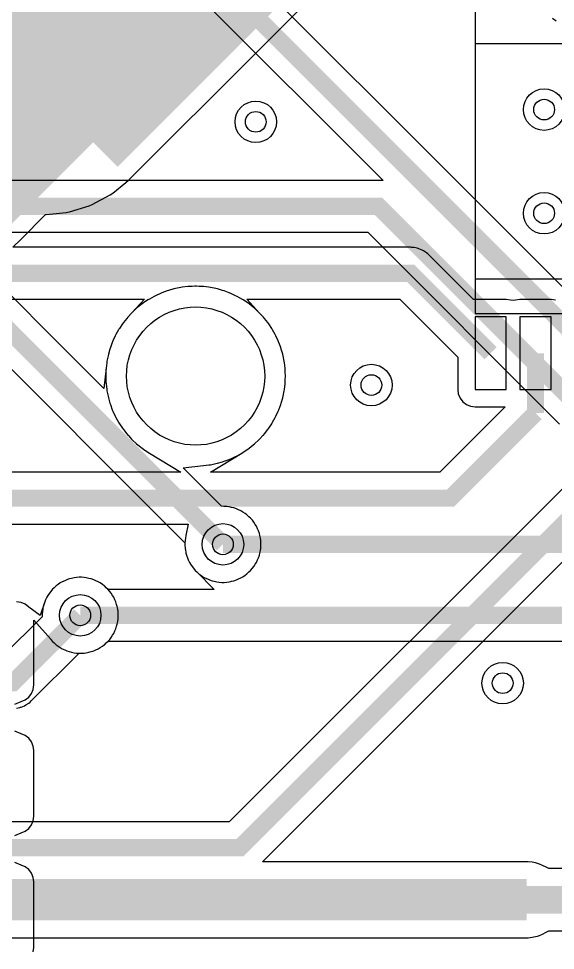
# Model space of a CAD drawing. Header units: millimetres. Extents: x -74 to 74, y -33 to 26.
# Drawn here: x 13 to 20.76, y -23.87 to -10.38 of the extents above; entities that cross this region are included whole.
import ezdxf

# ---------------------------------------------------------------- set-up
doc = ezdxf.new("R2010")
doc.units = ezdxf.units.MM
for name, color, linetype in [('COBRE_BAIXO', 7, 'Continuous'), ('COBRE_CIMA', 7, 'Continuous'), ('CORPOS_CIMA', 7, 'Continuous'), ('FUROS', 7, 'Continuous'), ('PADS_CIMA', 7, 'Continuous'), ('PLANO_GND_BAIXO', 7, 'Continuous'), ('PLANO_GND_CIMA', 7, 'Continuous'), ('VIAS', 7, 'Continuous')]:
    doc.layers.add(name, color=color, linetype=linetype)

msp = doc.modelspace()

# ---------------------------------------------------------------- linework, layer by layer
at = {"layer": 'COBRE_BAIXO'}
for points, const_width in [([(22.276, -16.202), (13.151, -7.077), (13.151, 5.226)], 0.25), ([(-18.66, -7.16), (-9.142, -7.16), (-3.202, -13.1), (18.204, -13.1), (21.376, -16.272)], 0.25), ([(15.952, -17.991), (11.85, -13.889), (-4.563, -13.889), (-5.891, -15.217)], 0.25), ([(22.276, -16.202), (22.276, -16.304), (16.199, -22.381), (5.705, -22.381)], 0.25), ([(13.887, -19.018), (12.914, -19.991), (7.599, -19.991)], 0.25), ([(20.345, -23.134), (9.708, -23.134), (9.675, -23.167)], 0.6), ([(22.118, -23.134), (20.345, -23.134)], 0.4)]:
    msp.add_lwpolyline(points, dxfattribs=dict(at, const_width=const_width))
at = {"layer": 'COBRE_CIMA'}
for points, const_width in [([(13.368, -11.467), (17.047, -7.788)], 3), ([(12.141, -12.694), (13.368, -11.467)], 2), ([(19.825, -15.225), (18.668, -14.068), (12.292, -14.068), (11.681, -14.679)], 0.25), ([(20.475, -15.225), (20.475, -16.092)], 0.25), ([(20.475, -16.092), (19.244, -17.323), (11.669, -17.323)], 0.25), ([(22.425, -17.991), (15.952, -17.991)], 0.25), ([(13.887, -19.018), (21.735, -19.018)], 0.25)]:
    msp.add_lwpolyline(points, dxfattribs=dict(at, const_width=const_width))
at = {"layer": 'CORPOS_CIMA'}
msp.add_lwpolyline([(24.6, -14.65), (24.6, -10.25), (19.6, -10.25), (19.6, -14.65)], close=True, dxfattribs=at)
at = {"layer": 'FUROS'}
msp.add_lwpolyline([(16.556, -15.556), (16.553, -15.634), (16.544, -15.712), (16.528, -15.789), (16.507, -15.865), (16.48, -15.939), (16.447, -16.01), (16.409, -16.078), (16.365, -16.144), (16.316, -16.205), (16.263, -16.263), (16.205, -16.316), (16.144, -16.365), (16.078, -16.409), (16.01, -16.447), (15.939, -16.48), (15.865, -16.507), (15.789, -16.528), (15.712, -16.544), (15.634, -16.553), (15.556, -16.556), (15.478, -16.553), (15.4, -16.544), (15.323, -16.528), (15.247, -16.507), (15.173, -16.48), (15.102, -16.447), (15.034, -16.409), (14.968, -16.365), (14.907, -16.316), (14.849, -16.263), (14.796, -16.205), (14.747, -16.144), (14.703, -16.078), (14.665, -16.01), (14.632, -15.939), (14.605, -15.865), (14.584, -15.789), (14.568, -15.712), (14.559, -15.634), (14.556, -15.556), (14.559, -15.478), (14.568, -15.4), (14.584, -15.323), (14.605, -15.247), (14.632, -15.173), (14.665, -15.102), (14.703, -15.034), (14.747, -14.968), (14.796, -14.907), (14.849, -14.849), (14.907, -14.796), (14.968, -14.747), (15.034, -14.703), (15.102, -14.665), (15.173, -14.632), (15.247, -14.605), (15.323, -14.584), (15.4, -14.568), (15.478, -14.559), (15.556, -14.556), (15.634, -14.559), (15.712, -14.568), (15.789, -14.584), (15.865, -14.605), (15.939, -14.632), (16.01, -14.665), (16.078, -14.703), (16.144, -14.747), (16.205, -14.796), (16.263, -14.849), (16.316, -14.907), (16.365, -14.968), (16.409, -15.034), (16.447, -15.102), (16.48, -15.173), (16.507, -15.247), (16.528, -15.323), (16.544, -15.4), (16.553, -15.478)], close=True, dxfattribs=at)
at = {"layer": 'PADS_CIMA'}
for points in [[(24.6, -14.15), (24.6, -10.75), (19.6, -10.75), (19.6, -14.15)], [(20.05, -15.75), (20.05, -14.7), (19.6, -14.7), (19.6, -15.75)], [(20.7, -15.75), (20.7, -14.7), (20.25, -14.7), (20.25, -15.75)]]:
    msp.add_lwpolyline(points, close=True, dxfattribs=at)
at = {"layer": 'PLANO_GND_BAIXO'}
for points in [[(22.276, -15.672), (13.526, -6.922)], [(15.579, -10.036), (18.269, -12.725), (18.204, -12.725), (10.725, -12.725)], [(11.966, -13.475), (18.049, -13.475), (20.824, -16.25)], [(12.249, -14.819), (15.4, -17.969), (15.402, -18.006), (15.402, -18.007), (15.405, -18.047), (15.409, -18.074), (15.409, -18.079), (15.409, -18.079), (15.413, -18.098), (15.417, -18.117), (15.417, -18.117), (15.425, -18.149), (15.438, -18.186), (15.451, -18.216), (15.468, -18.252), (15.484, -18.28), (15.506, -18.312), (15.526, -18.338), (15.552, -18.368), (15.575, -18.391), (15.604, -18.417), (15.63, -18.437), (15.663, -18.459), (15.691, -18.475), (15.727, -18.492), (15.757, -18.505), (15.794, -18.517), (15.826, -18.526), (15.826, -18.526), (15.845, -18.53), (15.864, -18.534), (15.864, -18.534), (15.896, -18.538), (15.896, -18.538), (15.936, -18.541), (15.968, -18.541), (16.008, -18.538), (16.008, -18.538), (16.04, -18.534), (16.04, -18.534), (16.059, -18.53), (16.078, -18.526), (16.078, -18.526), (16.11, -18.517), (16.147, -18.505), (16.177, -18.492), (16.213, -18.475), (16.241, -18.459), (16.273, -18.437), (16.299, -18.417), (16.329, -18.391), (16.352, -18.368), (16.378, -18.338), (16.398, -18.312), (16.42, -18.28), (16.436, -18.252), (16.453, -18.216), (16.466, -18.186), (16.479, -18.149), (16.487, -18.117), (16.487, -18.117), (16.491, -18.098), (16.495, -18.079), (16.495, -18.079), (16.499, -18.047), (16.499, -18.047), (16.502, -18.007), (16.502, -17.975), (16.499, -17.936), (16.499, -17.935), (16.495, -17.903), (16.495, -17.903), (16.491, -17.884), (16.487, -17.865), (16.487, -17.865), (16.479, -17.833), (16.466, -17.796), (16.453, -17.766), (16.436, -17.73), (16.42, -17.702), (16.398, -17.669), (16.378, -17.643), (16.352, -17.614), (16.329, -17.591), (16.299, -17.565), (16.273, -17.545), (16.241, -17.523), (16.213, -17.507), (16.177, -17.49), (16.147, -17.477), (16.11, -17.465), (16.078, -17.456), (16.078, -17.456), (16.059, -17.452), (16.04, -17.448), (16.04, -17.448), (16.035, -17.448), (16.008, -17.444), (15.968, -17.442), (15.967, -17.442), (15.93, -17.439), (15.377, -16.886), (15.67, -16.851), (15.748, -16.842), (15.771, -16.838), (15.848, -16.823), (15.848, -16.823), (15.871, -16.817), (15.871, -16.817), (15.946, -16.796), (15.947, -16.796), (15.969, -16.788), (16.043, -16.761), (16.043, -16.761), (16.052, -16.758), (16.065, -16.752), (16.136, -16.719), (16.157, -16.709), (16.225, -16.67), (16.225, -16.67), (16.233, -16.666), (16.245, -16.658), (16.245, -16.658), (16.31, -16.614), (16.33, -16.601), (16.391, -16.552), (16.409, -16.537), (16.409, -16.537), (16.413, -16.533), (16.467, -16.483), (16.467, -16.483), (16.483, -16.467), (16.483, -16.467), (16.533, -16.413), (16.537, -16.409), (16.537, -16.409), (16.552, -16.391), (16.601, -16.33), (16.614, -16.31), (16.658, -16.245), (16.658, -16.245), (16.666, -16.233), (16.67, -16.225), (16.67, -16.225), (16.709, -16.157), (16.719, -16.136), (16.752, -16.065), (16.758, -16.052), (16.761, -16.043), (16.761, -16.043), (16.788, -15.969), (16.796, -15.947), (16.796, -15.946), (16.817, -15.871), (16.817, -15.871), (16.823, -15.848), (16.823, -15.848), (16.838, -15.771), (16.842, -15.748), (16.842, -15.748), (16.851, -15.67), (16.853, -15.646), (16.853, -15.646), (16.854, -15.607), (16.856, -15.568), (16.856, -15.568), (16.856, -15.544), (16.856, -15.544), (16.854, -15.505), (16.853, -15.466), (16.853, -15.466), (16.851, -15.442), (16.842, -15.364), (16.842, -15.364), (16.838, -15.341), (16.823, -15.264), (16.823, -15.264), (16.817, -15.241), (16.817, -15.241), (16.796, -15.166), (16.796, -15.165), (16.788, -15.143), (16.761, -15.069), (16.761, -15.069), (16.758, -15.06), (16.752, -15.047), (16.719, -14.976), (16.709, -14.955), (16.67, -14.887), (16.67, -14.887), (16.666, -14.879), (16.658, -14.867), (16.658, -14.867), (16.614, -14.802), (16.601, -14.782), (16.552, -14.721), (16.537, -14.703), (16.537, -14.703), (16.533, -14.698), (16.483, -14.645), (16.483, -14.645), (16.467, -14.629), (16.467, -14.629), (16.413, -14.579), (16.409, -14.575), (16.409, -14.575), (16.391, -14.56), (16.33, -14.511), (16.31, -14.498), (16.245, -14.454), (16.245, -14.454), (16.233, -14.447), (16.225, -14.442), (16.225, -14.442), (16.157, -14.403), (16.136, -14.393), (16.065, -14.36), (16.052, -14.354), (16.043, -14.351), (16.043, -14.351), (15.969, -14.323), (15.947, -14.316), (15.946, -14.316), (15.871, -14.295), (15.871, -14.295), (15.848, -14.289), (15.848, -14.289), (15.771, -14.274), (15.748, -14.27), (15.748, -14.27), (15.67, -14.261), (15.646, -14.259), (15.646, -14.259), (15.607, -14.258), (15.568, -14.256), (15.568, -14.256), (15.544, -14.256), (15.544, -14.256), (15.505, -14.258), (15.466, -14.259), (15.466, -14.259), (15.442, -14.261), (15.364, -14.27), (15.364, -14.27), (15.341, -14.274), (15.264, -14.289), (15.264, -14.289), (15.241, -14.295), (15.241, -14.295), (15.166, -14.316), (15.165, -14.316), (15.143, -14.323), (15.069, -14.351), (15.069, -14.351), (15.06, -14.354), (15.047, -14.36), (14.976, -14.393), (14.955, -14.403), (14.887, -14.442), (14.887, -14.442), (14.879, -14.447), (14.867, -14.454), (14.867, -14.454), (14.802, -14.498), (14.782, -14.511), (14.721, -14.56), (14.703, -14.575), (14.703, -14.575), (14.698, -14.579), (14.645, -14.629), (14.645, -14.629), (14.629, -14.645), (14.629, -14.645), (14.579, -14.698), (14.575, -14.703), (14.575, -14.703), (14.56, -14.721), (14.511, -14.782), (14.498, -14.802), (14.454, -14.867), (14.454, -14.867), (14.447, -14.879), (14.442, -14.887), (14.442, -14.887), (14.403, -14.955), (14.393, -14.976), (14.36, -15.047), (14.354, -15.06), (14.351, -15.069), (14.351, -15.069), (14.323, -15.143), (14.316, -15.165), (14.316, -15.166), (14.295, -15.241), (14.295, -15.241), (14.289, -15.264), (14.289, -15.264), (14.274, -15.341), (14.27, -15.364), (14.261, -15.442), (14.226, -15.735), (12.115, -13.624)], [(21.796, -22.684), (20.667, -22.684), (20.63, -22.664), (20.63, -22.664), (20.578, -22.636), (20.533, -22.618), (20.533, -22.618), (20.504, -22.609), (20.476, -22.601), (20.476, -22.601), (20.428, -22.591), (20.37, -22.585), (20.345, -22.584), (20.345, -22.584), (16.526, -22.584), (22.541, -16.569)], [(21.221, -16.829), (16.044, -22.006), (6.111, -22.006)], [(12.963, -20.362), (13.011, -20.353), (13.011, -20.353), (13.024, -20.349), (13.034, -20.346), (13.034, -20.346), (13.08, -20.327), (13.101, -20.315), (13.142, -20.288), (13.142, -20.288), (13.161, -20.273), (13.179, -20.256), (13.179, -20.256), (13.865, -19.57), (13.902, -19.567), (13.903, -19.567), (13.943, -19.565), (13.97, -19.561), (13.975, -19.561), (13.975, -19.561), (13.994, -19.557), (14.013, -19.553), (14.013, -19.553), (14.045, -19.544), (14.082, -19.532), (14.112, -19.519), (14.148, -19.502), (14.176, -19.486), (14.209, -19.464), (14.235, -19.444), (14.264, -19.418), (14.287, -19.395), (14.313, -19.366), (14.333, -19.34), (14.355, -19.307), (14.371, -19.279), (14.388, -19.243), (14.401, -19.213), (14.414, -19.176), (14.422, -19.144), (14.422, -19.144), (14.426, -19.125), (14.43, -19.106), (14.43, -19.106), (14.434, -19.074), (14.434, -19.073), (14.437, -19.034), (14.437, -19.002), (14.434, -18.962), (14.434, -18.962), (14.43, -18.93), (14.43, -18.93), (14.426, -18.911), (14.422, -18.892), (14.422, -18.892), (14.414, -18.86), (14.401, -18.823), (14.388, -18.793), (14.371, -18.757), (14.355, -18.729), (14.333, -18.697), (14.313, -18.671), (14.287, -18.641), (14.264, -18.618), (14.235, -18.592), (14.209, -18.572), (14.176, -18.55), (14.148, -18.534), (14.112, -18.517), (14.082, -18.504), (14.045, -18.491), (14.013, -18.483), (14.013, -18.483), (13.994, -18.479), (13.975, -18.475), (13.975, -18.475), (13.943, -18.471), (13.943, -18.471), (13.903, -18.468), (13.871, -18.468), (13.832, -18.471), (13.831, -18.471), (13.799, -18.475), (13.799, -18.475), (13.78, -18.479), (13.761, -18.483), (13.761, -18.483), (13.729, -18.491), (13.692, -18.504), (13.662, -18.517), (13.626, -18.534), (13.598, -18.55), (13.566, -18.572), (13.54, -18.592), (13.51, -18.618), (13.487, -18.641), (13.461, -18.671), (13.441, -18.697), (13.419, -18.729), (13.403, -18.757), (13.386, -18.793), (13.373, -18.823), (13.361, -18.86), (13.352, -18.892), (13.352, -18.892), (13.348, -18.911), (13.344, -18.93), (13.344, -18.93), (13.344, -18.935), (13.34, -18.962), (13.338, -19.002), (13.338, -19.003), (13.335, -19.04), (12.759, -19.616)], [(10.07, -23.684), (20.345, -23.684), (20.345, -23.684), (20.37, -23.683), (20.428, -23.677), (20.476, -23.668), (20.476, -23.668), (20.504, -23.659), (20.533, -23.65), (20.533, -23.65), (20.578, -23.632), (20.63, -23.604), (20.667, -23.584), (21.016, -23.584)]]:
    msp.add_lwpolyline(points, dxfattribs=at)
at = {"layer": 'PLANO_GND_CIMA'}
for points in [[(20.765, -14.459), (20.7, -14.45), (20.25, -14.45), (20.185, -14.459), (20.15, -14.463), (20.115, -14.459), (20.05, -14.45), (19.6, -14.45), (19.58, -14.45), (19.257, -14.127), (18.933, -13.803), (18.933, -13.803), (18.915, -13.786), (18.896, -13.771), (18.896, -13.771), (18.855, -13.744), (18.834, -13.732), (18.788, -13.713), (18.788, -13.713), (18.778, -13.71), (18.765, -13.706), (18.765, -13.706), (18.717, -13.697), (18.717, -13.697), (18.693, -13.694), (18.692, -13.694), (18.68, -13.694), (18.668, -13.693), (18.668, -13.693), (12.91, -13.693), (13.025, -13.578), (13.386, -13.216), (13.392, -13.216), (13.685, -13.187), (13.685, -13.187), (13.733, -13.178), (14.014, -13.092), (14.06, -13.073), (14.319, -12.935), (14.36, -12.908), (14.36, -12.908), (14.546, -12.755), (14.587, -12.721), (14.587, -12.721), (14.605, -12.705), (14.605, -12.704), (16.445, -10.865), (18.285, -9.025)], [(20.723, -10.377), (20.775, -10.416)], [(12.447, -14.443), (14.815, -14.443), (14.629, -14.645), (14.629, -14.645), (14.575, -14.703), (14.575, -14.703), (14.56, -14.721), (14.511, -14.782), (14.498, -14.802), (14.454, -14.867), (14.454, -14.867), (14.447, -14.879), (14.442, -14.887), (14.442, -14.887), (14.403, -14.955), (14.393, -14.976), (14.36, -15.047), (14.354, -15.06), (14.351, -15.069), (14.351, -15.069), (14.323, -15.143), (14.316, -15.165), (14.316, -15.166), (14.295, -15.241), (14.295, -15.241), (14.289, -15.264), (14.289, -15.264), (14.274, -15.341), (14.27, -15.364), (14.27, -15.364), (14.261, -15.442), (14.259, -15.466), (14.259, -15.466), (14.258, -15.505), (14.256, -15.544), (14.256, -15.544), (14.256, -15.568), (14.256, -15.568), (14.258, -15.607), (14.259, -15.646), (14.259, -15.646), (14.261, -15.67), (14.27, -15.748), (14.27, -15.748), (14.274, -15.771), (14.289, -15.848), (14.289, -15.848), (14.295, -15.871), (14.295, -15.871), (14.316, -15.946), (14.316, -15.947), (14.323, -15.969), (14.351, -16.043), (14.351, -16.043), (14.354, -16.052), (14.36, -16.065), (14.393, -16.136), (14.403, -16.157), (14.442, -16.225), (14.442, -16.225), (14.447, -16.233), (14.454, -16.245), (14.454, -16.245), (14.498, -16.31), (14.511, -16.33), (14.56, -16.391), (14.575, -16.409), (14.575, -16.409), (14.579, -16.413), (14.629, -16.467), (14.629, -16.467), (14.645, -16.483), (14.645, -16.483), (14.698, -16.533), (14.703, -16.537), (14.703, -16.537), (14.721, -16.552), (14.782, -16.601), (14.802, -16.614), (14.867, -16.658), (14.867, -16.658), (14.887, -16.67), (15.341, -16.948), (12.075, -16.948)], [(12.075, -17.698), (15.45, -17.698), (15.417, -17.864), (15.417, -17.865), (15.409, -17.903), (15.405, -17.935), (15.405, -17.936), (15.402, -17.975), (15.402, -18.007), (15.405, -18.047), (15.405, -18.047), (15.409, -18.079), (15.409, -18.079), (15.413, -18.098), (15.417, -18.117), (15.417, -18.117), (15.425, -18.149), (15.438, -18.186), (15.451, -18.216), (15.468, -18.252), (15.484, -18.28), (15.506, -18.312), (15.526, -18.338), (15.552, -18.368), (15.575, -18.391), (15.827, -18.643), (14.293, -18.643), (14.264, -18.618), (14.241, -18.598), (14.235, -18.592), (14.235, -18.592), (14.209, -18.572), (14.176, -18.55), (14.148, -18.534), (14.112, -18.517), (14.082, -18.504), (14.045, -18.491), (14.013, -18.483), (14.013, -18.483), (13.994, -18.479), (13.975, -18.475), (13.975, -18.475), (13.943, -18.471), (13.943, -18.471), (13.903, -18.468), (13.871, -18.468), (13.832, -18.471), (13.831, -18.471), (13.799, -18.475), (13.799, -18.475), (13.78, -18.479), (13.761, -18.483), (13.761, -18.483), (13.729, -18.491), (13.692, -18.504), (13.662, -18.517), (13.626, -18.534), (13.598, -18.55), (13.566, -18.572), (13.54, -18.592), (13.51, -18.618), (13.487, -18.641), (13.461, -18.671), (13.441, -18.697), (13.419, -18.729), (13.403, -18.757), (13.386, -18.793), (13.373, -18.823), (13.373, -18.823), (13.305, -19.023), (13.142, -18.898), (13.142, -18.898), (13.09, -18.858), (13.03, -18.834), (12.965, -18.825)], [(12.94, -20.304), (13.03, -20.267), (13.09, -20.241), (13.142, -20.202), (13.181, -20.15), (13.207, -20.09), (13.215, -20.025), (13.215, -19.086), (13.461, -19.365), (13.461, -19.366), (13.487, -19.395), (13.487, -19.395), (13.51, -19.418), (13.54, -19.444), (13.566, -19.464), (13.598, -19.486), (13.626, -19.502), (13.662, -19.519), (13.692, -19.532), (13.729, -19.544), (13.761, -19.553), (13.761, -19.553), (13.78, -19.557), (13.799, -19.561), (13.799, -19.561), (13.831, -19.565), (13.832, -19.565), (13.871, -19.567), (13.903, -19.567), (13.943, -19.565), (13.943, -19.565), (13.975, -19.561), (13.975, -19.561), (13.994, -19.557), (14.013, -19.553), (14.013, -19.553), (14.045, -19.544), (14.082, -19.532), (14.112, -19.519), (14.148, -19.502), (14.176, -19.486), (14.209, -19.464), (14.235, -19.444), (14.235, -19.444), (14.241, -19.438), (14.264, -19.418), (14.293, -19.393), (21.329, -19.393)], [(12.94, -22.204), (13.03, -22.166), (13.09, -22.142), (13.142, -22.102), (13.181, -22.05), (13.207, -21.99), (13.215, -21.925), (13.215, -20.975), (13.207, -20.91), (13.181, -20.85), (13.142, -20.798), (13.09, -20.759), (13.03, -20.733), (12.94, -20.696)], [(13.207, -23.89), (13.215, -23.825), (13.215, -22.875), (13.207, -22.81), (13.181, -22.75), (13.142, -22.698), (13.09, -22.659), (13.03, -22.634), (12.94, -22.596)]]:
    msp.add_lwpolyline(points, dxfattribs=at)
msp.add_lwpolyline([(16.225, -16.67), (16.245, -16.658), (16.245, -16.658), (16.31, -16.614), (16.33, -16.601), (16.391, -16.552), (16.409, -16.537), (16.409, -16.537), (16.413, -16.533), (16.467, -16.483), (16.467, -16.483), (16.483, -16.467), (16.483, -16.467), (16.533, -16.413), (16.537, -16.409), (16.537, -16.409), (16.552, -16.391), (16.601, -16.33), (16.614, -16.31), (16.658, -16.245), (16.658, -16.245), (16.666, -16.233), (16.67, -16.225), (16.67, -16.225), (16.709, -16.157), (16.719, -16.136), (16.752, -16.065), (16.758, -16.052), (16.761, -16.043), (16.761, -16.043), (16.788, -15.969), (16.796, -15.947), (16.796, -15.946), (16.817, -15.871), (16.817, -15.871), (16.823, -15.848), (16.823, -15.848), (16.838, -15.771), (16.842, -15.748), (16.842, -15.748), (16.851, -15.67), (16.853, -15.646), (16.853, -15.646), (16.854, -15.607), (16.856, -15.568), (16.856, -15.568), (16.856, -15.544), (16.856, -15.544), (16.854, -15.505), (16.853, -15.466), (16.853, -15.466), (16.851, -15.442), (16.842, -15.364), (16.842, -15.364), (16.838, -15.341), (16.823, -15.264), (16.823, -15.264), (16.817, -15.241), (16.817, -15.241), (16.796, -15.166), (16.796, -15.165), (16.788, -15.143), (16.761, -15.069), (16.761, -15.069), (16.758, -15.06), (16.752, -15.047), (16.719, -14.976), (16.709, -14.955), (16.67, -14.887), (16.67, -14.887), (16.666, -14.879), (16.658, -14.867), (16.658, -14.867), (16.614, -14.802), (16.601, -14.782), (16.552, -14.721), (16.537, -14.703), (16.537, -14.703), (16.483, -14.645), (16.483, -14.645), (16.297, -14.443), (18.513, -14.443), (19.35, -15.28), (19.35, -15.75), (19.358, -15.815), (19.384, -15.875), (19.423, -15.927), (19.475, -15.966), (19.535, -15.992), (19.6, -16), (20.037, -16), (19.089, -16.948), (15.771, -16.948), (16.225, -16.67)], close=True, dxfattribs=at)
at = {"layer": 'VIAS'}
for centre, radius in [((20.6, -11.7), 0.3), ((16.427, -11.877), 0.3), ((20.6, -11.7), 0.15), ((16.427, -11.877), 0.15), ((20.6, -13.2), 0.3), ((20.6, -13.2), 0.15), ((18.1, -15.686), 0.3), ((18.1, -15.686), 0.15), ((15.952, -17.991), 0.3), ((15.952, -17.991), 0.15), ((13.887, -19.018), 0.3), ((13.887, -19.018), 0.15), ((20, -20), 0.3), ((20, -20), 0.15)]:
    msp.add_circle(centre, radius, dxfattribs=at)

doc.saveas('drawing.dxf')
